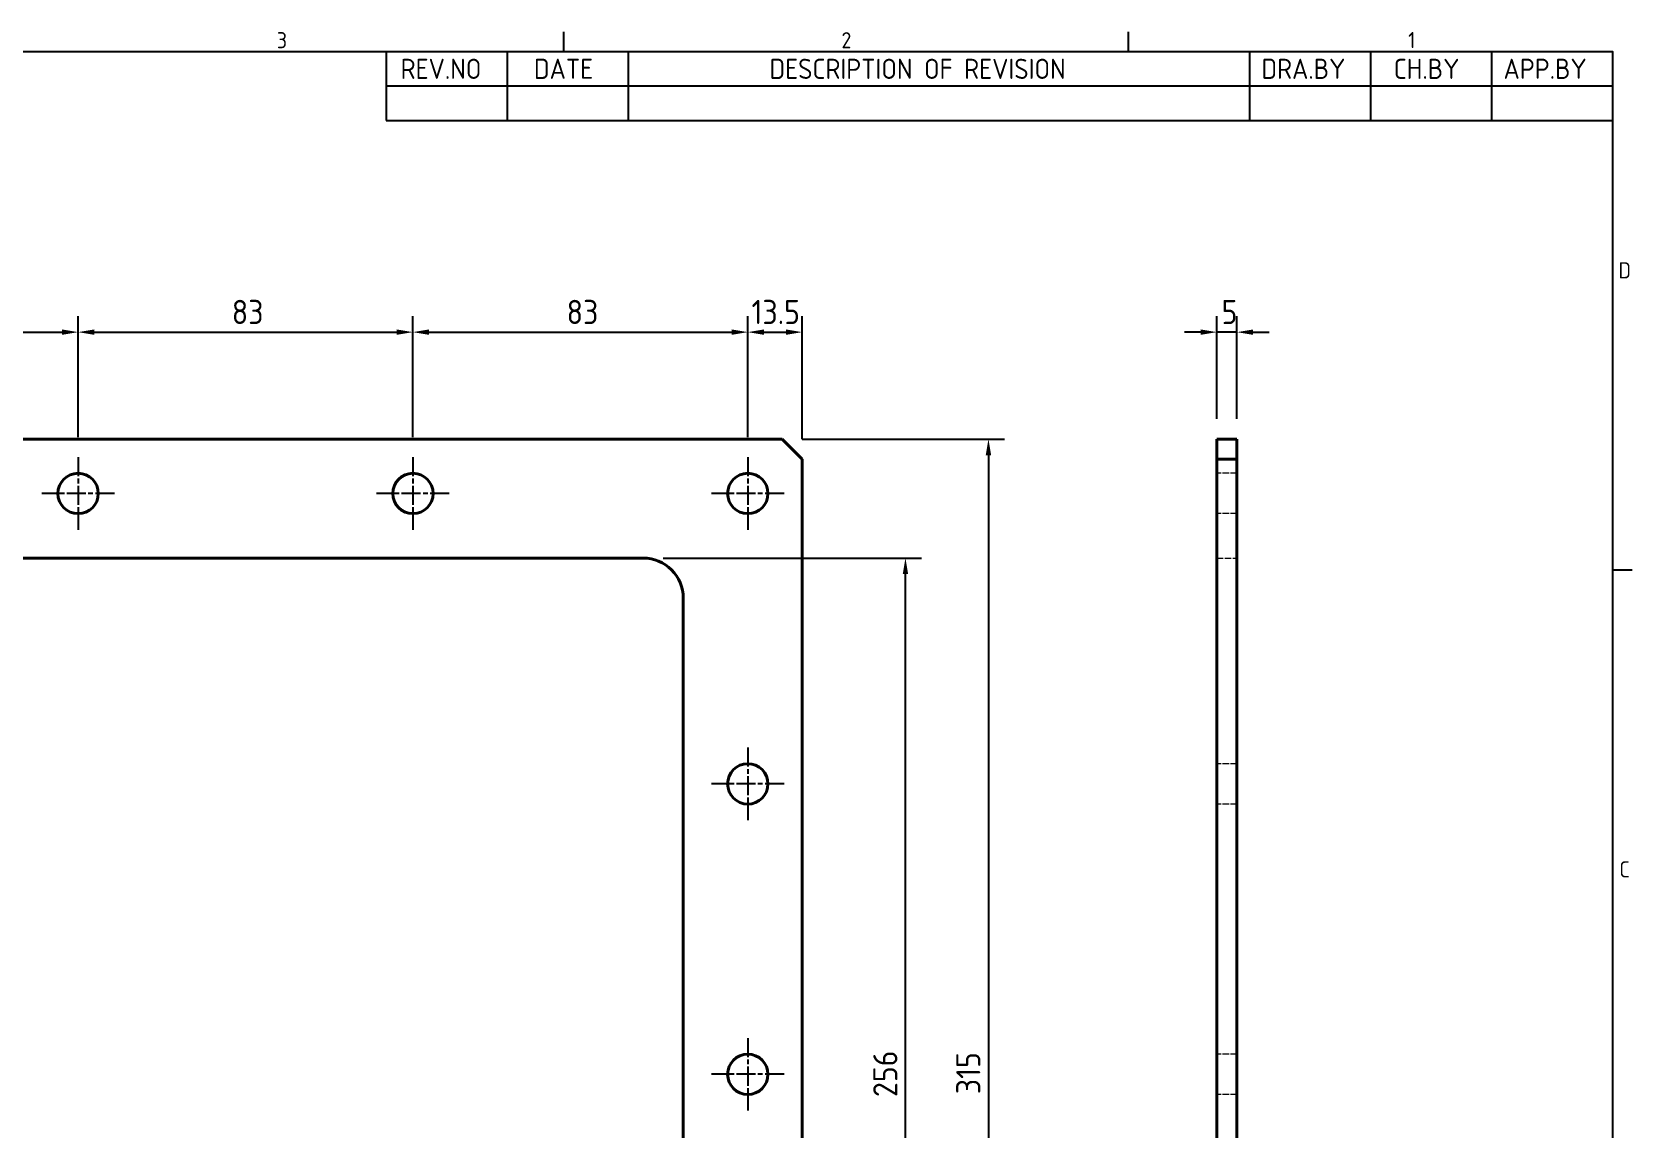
# Model space of a CAD drawing. Header units: millimetres. Extents: x 0 to 840, y 0 to 594.
# Drawn here: x 428.2 to 824.8, y 307.1 to 578.8 of the extents above; entities that cross this region are included whole.
import ezdxf

# ---------------------------------------------------------------- set-up
doc = ezdxf.new("R2010")
doc.units = ezdxf.units.MM
doc.header["$LTSCALE"] = 2
doc.linetypes.add('CHAIN', pattern=[0.35429999999999995, 0.2362, -0.0295, 0.0591, -0.0295])
doc.linetypes.add('DASHED', pattern=[0.2067, 0.1654, -0.0413])
doc.layers.get('0').update_dxf_attribs({"color": 3, "lineweight": 25})
for name, color, linetype, lineweight in [('가려진 것(ISO)', 2, 'DASHED', 18), ('가시적인 것(ISO)', 3, 'Continuous', 40), ('경계(ISO)', 7, 'Continuous', 25), ('기호(ISO)', 5, 'Continuous', 25), ('중심 표식(ISO)', 1, 'Continuous', 25), ('치수(ISO)', 2, 'Continuous', 25)]:
    doc.layers.add(name, color=color, linetype=linetype, lineweight=lineweight)
doc.styles.add('ISO Proportiona M2B', font='isocp.shx')
doc.styles.add('문자 텍스트_PSTEK_POSCO', font='isocp.shx')
doc.styles.add('치수 텍스트_PSTEK_POSCO', font='isocp.shx')
doc.dimstyles.new('치수_PSTEK_POSCO', dxfattribs={"dimscale": 2, "dimtxt": 3, "dimasz": 2, "dimexe": 2, "dimexo": 2.5, "dimgap": 1, "dimtad": 1, "dimrnd": 1e-08, "dimdsep": 46, "dimtxsty": '치수 텍스트_PSTEK_POSCO', "dimcen": 0.09, "dimdle": 10, "dimclrd": 7, "dimclre": 7, "dimclrt": 2, "dimadec": 1, "dimazin": 2, "dimtfac": 1, "dimtmove": 0, "dimatfit": 3, "dimfxl": 0, "dimtolj": 1, "dimlwd": -1, "dimlwe": -1, "dimarcsym": 0})

# ---------------------------------------------------------------- blocks, each defined once
blk = doc.blocks.new('경계 Default Border')
at = {"layer": '경계(ISO)'}
for p, q in [((280, 287.0000076293945), (280, 289.4000053405762)), ((350, 287.0000076293945), (350, 289.4000053405762)), ((410, 222.7499961853027), (412.400016784668, 222.7499961853027))]:
    blk.add_line(p, q, dxfattribs=at)
at = {"layer": '경계(ISO)', "flags": 128}
blk.add_lwpolyline([(10, 10), (10, 287.0000076293945), (410, 287.0000076293945), (410, 10), (10, 10)], dxfattribs=at)
at = {"layer": '경계(ISO)', "color": 2, "char_height": 2.000000029802322, "attachment_point": 7, "style": '문자 텍스트_PSTEK_POSCO'}
for s, insert in [('3', (244.4456930345745, 287.3809296778403)), ('2', (314.418492964537, 287.3809296778403)), ('1', (384.6573774223157, 287.4)), ('D', (410.718846771929, 258.8559296629392)), ('C', (410.8296930082771, 184.6059296629392))]:
    blk.add_mtext(s, dxfattribs=dict(at, insert=insert))
blk = doc.blocks.new('*D31')
at = {"layer": 'Defpoints', "color": 0, "transparency": 16777216}
for p in [(439.6237125319385, 504.3868225102165), (439.6237125319385, 473.3868225102165), (356.6237125319385, 464.3868225102165)]:
    blk.add_point(p, dxfattribs=at)
at = {"layer": '치수(ISO)', "color": 7, "transparency": 16777216}
for p, q in [((356.6237125319385, 469.3868225102165), (356.6237125319385, 508.3868225102165)), ((439.6237125319385, 478.3868225102165), (439.6237125319385, 508.3868225102165)), ((360.6237125319385, 504.3868225102165), (435.6237125319385, 504.3868225102165))]:
    blk.add_line(p, q, dxfattribs=at)
for points in [[(360.6237125319385, 505.0534891768832), (360.6237125319385, 503.7201558435498), (356.6237125319385, 504.3868225102165)], [(435.6237125319385, 505.0534891768832), (435.6237125319385, 503.7201558435498), (439.6237125319385, 504.3868225102165)]]:
    blk.add_solid(points, dxfattribs=at)
at = {"layer": '치수(ISO)', "color": 2, "transparency": 16777216, "insert": (394.7194484632266, 509.3868225102165), "char_height": 6, "attachment_point": 4, "style": '치수 텍스트_PSTEK_POSCO'}
blk.add_mtext('\\A1;83', dxfattribs=at)
blk = doc.blocks.new('*D32')
at = {"layer": 'Defpoints', "color": 0, "transparency": 16777216}
for p in [(522.6237125319385, 504.3868225102165), (439.6237125319385, 473.3868225102165), (522.6237125319385, 473.3868225102165)]:
    blk.add_point(p, dxfattribs=at)
at = {"layer": '치수(ISO)', "color": 7, "transparency": 16777216}
for p, q in [((439.6237125319385, 478.3868225102165), (439.6237125319385, 508.3868225102165)), ((522.6237125319385, 478.3868225102165), (522.6237125319385, 508.3868225102165)), ((443.6237125319385, 504.3868225102165), (518.6237125319385, 504.3868225102165))]:
    blk.add_line(p, q, dxfattribs=at)
for points in [[(443.6237125319385, 505.0534891768832), (443.6237125319385, 503.7201558435498), (439.6237125319385, 504.3868225102165)], [(518.6237125319385, 505.0534891768832), (518.6237125319385, 503.7201558435498), (522.6237125319385, 504.3868225102165)]]:
    blk.add_solid(points, dxfattribs=at)
at = {"layer": '치수(ISO)', "color": 2, "transparency": 16777216, "insert": (477.7194484632267, 509.3868225102165), "char_height": 6, "attachment_point": 4, "style": '치수 텍스트_PSTEK_POSCO'}
blk.add_mtext('\\A1;83', dxfattribs=at)
blk = doc.blocks.new('*D33')
at = {"layer": 'Defpoints', "color": 0, "transparency": 16777216}
for p in [(605.6237125319386, 504.3868225102165), (522.6237125319385, 473.3868225102165), (605.6237125319386, 473.3868225102165)]:
    blk.add_point(p, dxfattribs=at)
at = {"layer": '치수(ISO)', "color": 7, "transparency": 16777216}
for p, q in [((522.6237125319385, 478.3868225102165), (522.6237125319385, 508.3868225102165)), ((605.6237125319386, 478.3868225102165), (605.6237125319386, 508.3868225102165)), ((526.6237125319385, 504.3868225102165), (601.6237125319386, 504.3868225102165))]:
    blk.add_line(p, q, dxfattribs=at)
for points in [[(526.6237125319385, 505.0534891768832), (526.6237125319385, 503.7201558435498), (522.6237125319385, 504.3868225102165)], [(601.6237125319386, 505.0534891768832), (601.6237125319386, 503.7201558435498), (605.6237125319386, 504.3868225102165)]]:
    blk.add_solid(points, dxfattribs=at)
at = {"layer": '치수(ISO)', "color": 2, "transparency": 16777216, "insert": (560.7194484632266, 509.3868225102165), "char_height": 6, "attachment_point": 4, "style": '치수 텍스트_PSTEK_POSCO'}
blk.add_mtext('\\A1;83', dxfattribs=at)
blk = doc.blocks.new('*D34')
at = {"layer": 'Defpoints', "color": 0, "transparency": 16777216}
for p in [(619.1237125319385, 504.3868225102165), (605.6237125319386, 473.3868225102165), (619.1237125319385, 472.8868225102166)]:
    blk.add_point(p, dxfattribs=at)
at = {"layer": '치수(ISO)', "color": 7, "transparency": 16777216}
for p, q in [((605.6237125319386, 478.3868225102165), (605.6237125319386, 508.3868225102165)), ((619.1237125319385, 477.8868225102166), (619.1237125319385, 508.3868225102165)), ((609.6237125319386, 504.3868225102165), (615.1237125319385, 504.3868225102165))]:
    blk.add_line(p, q, dxfattribs=at)
for points in [[(609.6237125319386, 505.0534891768832), (609.6237125319386, 503.7201558435498), (605.6237125319386, 504.3868225102165)], [(615.1237125319385, 505.0534891768832), (615.1237125319385, 503.7201558435498), (619.1237125319385, 504.3868225102165)]]:
    blk.add_solid(points, dxfattribs=at)
at = {"layer": '치수(ISO)', "color": 2, "transparency": 16777216, "insert": (606.5494484632266, 509.3868225102165), "char_height": 6, "attachment_point": 4, "style": '치수 텍스트_PSTEK_POSCO'}
blk.add_mtext('\\A1;13.5', dxfattribs=at)
blk = doc.blocks.new('*D35')
at = {"layer": 'Defpoints', "color": 0, "transparency": 16777216}
for p in [(579.6237125319385, 448.3868225102166), (644.7082170431372, 448.3868225102165), (579.6237125319386, 192.3868225102166)]:
    blk.add_point(p, dxfattribs=at)
at = {"layer": '치수(ISO)', "color": 7, "transparency": 16777216}
for p, q in [((584.6237125319385, 448.3868225102166), (648.7082170431372, 448.3868225102165)), ((644.7082170431371, 196.3868225102166), (644.7082170431372, 444.3868225102165)), ((584.6237125319386, 192.3868225102166), (648.7082170431371, 192.3868225102166))]:
    blk.add_line(p, q, dxfattribs=at)
for points in [[(644.0415503764706, 444.3868225102165), (645.3748837098038, 444.3868225102165), (644.7082170431372, 448.3868225102165)], [(644.0415503764705, 196.3868225102166), (645.3748837098037, 196.3868225102166), (644.7082170431371, 192.3868225102166)]]:
    blk.add_solid(points, dxfattribs=at)
at = {"layer": '치수(ISO)', "color": 2, "transparency": 16777216, "insert": (639.707626491956, 314.7618225102166), "char_height": 6, "attachment_point": 4, "rotation": 90, "style": '치수 텍스트_PSTEK_POSCO'}
blk.add_mtext('\\A1;256', dxfattribs=at)
blk = doc.blocks.new('*D36')
at = {"layer": 'Defpoints', "color": 0, "transparency": 16777216}
for p in [(614.1237125319385, 477.8868225102166), (614.1237125319385, 162.8868225102165), (665.2783188222934, 162.8868225102165)]:
    blk.add_point(p, dxfattribs=at)
at = {"layer": '치수(ISO)', "color": 7, "transparency": 16777216}
for p, q in [((619.1237125319385, 477.8868225102166), (669.2783188222935, 477.8868225102165)), ((665.2783188222935, 473.8868225102165), (665.2783188222934, 166.8868225102165)), ((619.1237125319385, 162.8868225102165), (669.2783188222934, 162.8868225102165))]:
    blk.add_line(p, q, dxfattribs=at)
for points in [[(664.6116521556269, 473.8868225102165), (665.9449854889601, 473.8868225102165), (665.2783188222935, 477.8868225102165)], [(664.6116521556268, 166.8868225102165), (665.94498548896, 166.8868225102165), (665.2783188222934, 162.8868225102165)]]:
    blk.add_solid(points, dxfattribs=at)
at = {"layer": '치수(ISO)', "color": 2, "transparency": 16777216, "insert": (660.2783188222934, 315.4625584415047), "char_height": 6, "attachment_point": 4, "rotation": 90, "style": '치수 텍스트_PSTEK_POSCO'}
blk.add_mtext('\\A1;315', dxfattribs=at)
blk = doc.blocks.new('*D41')
at = {"layer": 'Defpoints', "color": 0, "transparency": 16777216}
for p in [(721.8782882300803, 504.3868225102165), (721.8782882300803, 477.8868225102166), (726.8782882300803, 477.8868225102166)]:
    blk.add_point(p, dxfattribs=at)
at = {"layer": '치수(ISO)', "color": 7, "transparency": 16777216}
for p, q in [((721.8782882300803, 482.8868225102166), (721.8782882300803, 508.3868225102165)), ((726.8782882300803, 482.8868225102166), (726.8782882300803, 508.3868225102165)), ((717.8782882300803, 504.3868225102165), (713.8782882300803, 504.3868225102165)), ((726.8782882300803, 504.3868225102165), (721.8782882300803, 504.3868225102165)), ((730.8782882300803, 504.3868225102165), (734.8782882300803, 504.3868225102165))]:
    blk.add_line(p, q, dxfattribs=at)
for points in [[(717.8782882300803, 505.0534891768832), (717.8782882300803, 503.7201558435498), (721.8782882300803, 504.3868225102165)], [(730.8782882300803, 505.0534891768832), (730.8782882300803, 503.7201558435498), (726.8782882300803, 504.3868225102165)]]:
    blk.add_solid(points, dxfattribs=at)
at = {"layer": '치수(ISO)', "color": 2, "transparency": 16777216, "insert": (723.0540241613684, 509.3868225102165), "char_height": 6, "attachment_point": 4, "style": '치수 텍스트_PSTEK_POSCO'}
blk.add_mtext('\\A1;5', dxfattribs=at)

msp = doc.modelspace()

# ---------------------------------------------------------------- linework, layer by layer
at = {"layer": '가려진 것(ISO)', "ltscale": 4.761641502380371}
for p, q in [((726.8782882300777, 469.3868225102165), (721.8782882300777, 469.3868225102165)), ((726.8782882300777, 459.3868225102165), (721.8782882300777, 459.3868225102165)), ((721.8782882300701, 448.3868225102166), (726.8782882300701, 448.3868225102166)), ((726.8782882300777, 397.3868225102166), (721.8782882300777, 397.3868225102166)), ((726.8782882300777, 387.3868225102166), (721.8782882300777, 387.3868225102166)), ((726.8782882300777, 325.3868225102166), (721.8782882300777, 325.3868225102166)), ((726.8782882300777, 315.3868225102166), (721.8782882300777, 315.3868225102166))]:
    msp.add_line(p, q, dxfattribs=at)
at = {"layer": '가시적인 것(ISO)'}
for p, q in [((614.1237125319385, 477.8868225102166), (99.12371253193854, 477.8868225102166)), ((614.1237125319385, 477.8868225102166), (619.1237125319385, 472.8868225102166)), ((726.8782882300803, 477.8868225102166), (721.8782882300803, 477.8868225102166)), ((721.8782882300803, 477.8868225102166), (721.8782882300818, 472.8868225102166)), ((726.8782882300818, 472.8868225102166), (726.8782882300803, 477.8868225102166)), ((619.1237125319385, 167.8868225102165), (619.1237125319385, 472.8868225102166)), ((721.8782882300818, 472.8868225102166), (726.8782882300818, 472.8868225102166)), ((721.8782882300818, 167.8868225102165), (721.8782882300818, 472.8868225102166)), ((726.8782882300818, 472.8868225102166), (726.8782882300818, 167.8868225102165)), ((133.6237125319386, 448.3868225102165), (579.6237125319385, 448.3868225102166)), ((589.6237125319385, 438.3868225102165), (589.6237125319386, 202.3868225102165))]:
    msp.add_line(p, q, dxfattribs=at)
for centre in [(439.6237125319385, 464.3868225102165), (522.6237125319385, 464.3868225102165), (605.6237125319386, 464.3868225102165), (605.6237125319385, 392.3868225102166), (605.6237125319386, 320.3868225102166)]:
    msp.add_circle(centre, 5, dxfattribs=at)
msp.add_arc((579.6237125319385, 438.3868225102165), 10.00000000000004, 0, 89.99999999999959, dxfattribs=at)
at = {"layer": '기호(ISO)'}
for p, q in [((516, 574.0000152587891), (820, 574.0000152587891)), ((516, 574.0000152587891), (516, 565.440015258789)), ((546, 574.0000152587891), (546, 565.440015258789)), ((576, 574.0000152587891), (576, 565.440015258789)), ((730, 574.0000152587891), (730, 565.440015258789)), ((760, 574.0000152587891), (760, 565.440015258789)), ((790, 574.0000152587891), (790, 565.440015258789)), ((820, 574.0000152587891), (820, 565.440015258789)), ((516, 565.440015258789), (820, 565.440015258789)), ((516, 565.440015258789), (516, 556.8800152587891)), ((546, 565.440015258789), (546, 556.8800152587891)), ((576, 565.440015258789), (576, 556.8800152587891)), ((730, 565.440015258789), (730, 556.8800152587891)), ((760, 565.440015258789), (760, 556.8800152587891)), ((790, 565.440015258789), (790, 556.8800152587891)), ((820, 565.440015258789), (820, 556.8800152587891)), ((516, 556.8800152587891), (820, 556.8800152587891))]:
    msp.add_line(p, q, dxfattribs=at)
at = {"layer": '중심 표식(ISO)', "linetype": 'CHAIN', "ltscale": 10.00076675415039}
for p, q in [((439.6237125319385, 473.3868225102165), (439.6237125319385, 455.3868225102166)), ((522.6237125319385, 473.3868225102165), (522.6237125319385, 455.3868225102166)), ((605.6237125319386, 473.3868225102165), (605.6237125319386, 455.3868225102166)), ((448.6237125319385, 464.3868225102165), (430.6237125319385, 464.3868225102165)), ((531.6237125319385, 464.3868225102165), (513.6237125319385, 464.3868225102165)), ((614.6237125319386, 464.3868225102165), (596.6237125319386, 464.3868225102165)), ((605.6237125319385, 401.3868225102166), (605.6237125319385, 383.3868225102166)), ((614.6237125319384, 392.3868225102166), (596.6237125319385, 392.3868225102166)), ((605.6237125319386, 329.3868225102165), (605.6237125319386, 311.3868225102166)), ((614.6237125319386, 320.3868225102166), (596.6237125319386, 320.3868225102166))]:
    msp.add_line(p, q, dxfattribs=at)

# ---------------------------------------------------------------- block references
at = {"xscale": 2, "yscale": 2, "zscale": 2}
msp.add_blockref('경계 Default Border', (0, 0), dxfattribs=at)

# ---------------------------------------------------------------- texts
at = {"layer": '기호(ISO)', "color": 2, "char_height": 5, "attachment_point": 7, "style": 'ISO Proportiona M2B'}
for s, insert in [('REV.NO', (519.5742327364616, 567.1663801006787)), ('DATE', (552.6284635456733, 567.1663801006787)), ('DESCRIPTION OF REVISION', (611.0140408667258, 567.1663801006787)), ('DRA.BY', (732.9514679106408, 567.1663801006787)), ('CH.BY', (765.7285830172234, 567.1663801006787)), ('APP.BY', (792.9554679208808, 567.1663801006787))]:
    msp.add_mtext(s, dxfattribs=dict(at, insert=insert))

# ---------------------------------------------------------------- dimensions: what is measured, and where the dimension line sits
at = {"layer": '치수(ISO)', "color": 7}
for base, p1, p2, angle, override, picture, middle in [((439.6237125319385, 504.3868225102165), (356.6237125319385, 464.3868225102165), (439.6237125319385, 473.3868225102165), 180, {"dimdec": 2, "dimtp": 0, "dimtm": -0, "dimtdec": 2, "dimtofl": 0, "dimatfit": 1}, '*D31', (398.1437125319385, 504.3868225102165)), ((522.6237125319385, 504.3868225102165), (439.6237125319385, 473.3868225102165), (522.6237125319385, 473.3868225102165), 180, {"dimdec": 2, "dimtp": 0, "dimtm": -0, "dimtdec": 2, "dimtofl": 0, "dimatfit": 1}, '*D32', (481.1437125319386, 504.3868225102165)), ((605.6237125319386, 504.3868225102165), (522.6237125319385, 473.3868225102165), (605.6237125319386, 473.3868225102165), 180, {"dimdec": 2, "dimtp": 0, "dimtm": -0, "dimtdec": 2, "dimtofl": 0, "dimatfit": 1}, '*D33', (564.1437125319386, 504.3868225102165)), ((619.1237125319385, 504.3868225102165), (605.6237125319386, 473.3868225102165), (619.1237125319385, 472.8868225102166), 180, {"dimdec": 2, "dimtp": 0, "dimtm": -0, "dimtdec": 2, "dimtofl": 0, "dimatfit": 1}, '*D34', (612.3737125319385, 504.3868225102165)), ((721.8782882300803, 504.3868225102165), (726.8782882300803, 477.8868225102166), (721.8782882300803, 477.8868225102166), 180, {"dimdec": 2, "dimtp": 0, "dimtm": -0, "dimtdec": 2, "dimtofl": 1, "dimatfit": 1}, '*D41', (724.3782882300803, 504.3868225102165)), ((665.2783188222934, 162.8868225102165), (614.1237125319385, 477.8868225102166), (614.1237125319385, 162.8868225102165), 90, {"dimdec": 2, "dimtp": 0, "dimtm": -0, "dimtdec": 2, "dimtofl": 0, "dimatfit": 1}, '*D36', (665.2783188222934, 320.3868225102166)), ((644.7082170431372, 448.3868225102165), (579.6237125319386, 192.3868225102166), (579.6237125319385, 448.3868225102166), 90, {"dimdec": 2, "dimtp": 0, "dimtm": -0, "dimtdec": 2, "dimtofl": 0, "dimatfit": 1}, '*D35', (644.7082170431371, 320.3868225102166))]:
    dim = msp.add_linear_dim(base=base, p1=p1, p2=p2, angle=angle, dimstyle='치수_PSTEK_POSCO', override=override, dxfattribs=at)
    dim.commit()
    dim.dimension.update_dxf_attribs({"geometry": picture, "text_midpoint": middle, "dimtype": 160})

doc.saveas('drawing.dxf')
